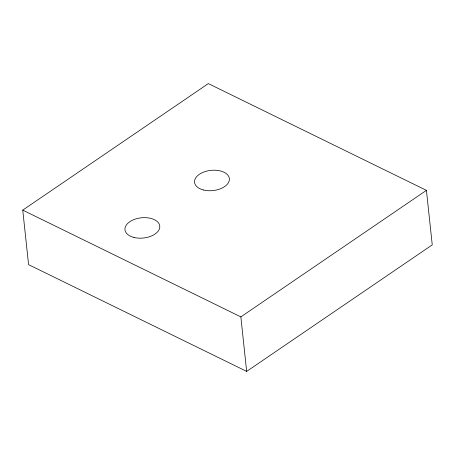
<?xml version="1.0" encoding="UTF-8"?>
<svg xmlns="http://www.w3.org/2000/svg" width="455" height="455" viewBox="0 0 455 455"><rect width="100%" height="100%" fill="white"/><g stroke="black" fill="none" stroke-linecap="round" stroke-linejoin="round"><path stroke-width="0.68" d="M22.75 210.119L208.327 83.601L426.426 190.361L432.25 244.881L246.673 371.399L28.574 264.639L22.75 210.119L240.849 316.885L246.673 371.399M240.849 316.885L426.426 190.361M203.561 190.014A17.512 10.169 -6.1 0 0 229.394 179.02A17.512 10.169 -6.1 0 0 202.902 172.388A17.512 10.169 -6.1 0 0 203.561 190.014M133.969 237.459A17.512 10.169 -6.1 0 0 159.802 226.465A17.512 10.169 -6.1 0 0 133.309 219.833A17.512 10.169 -6.1 0 0 133.969 237.459"/></g></svg>
